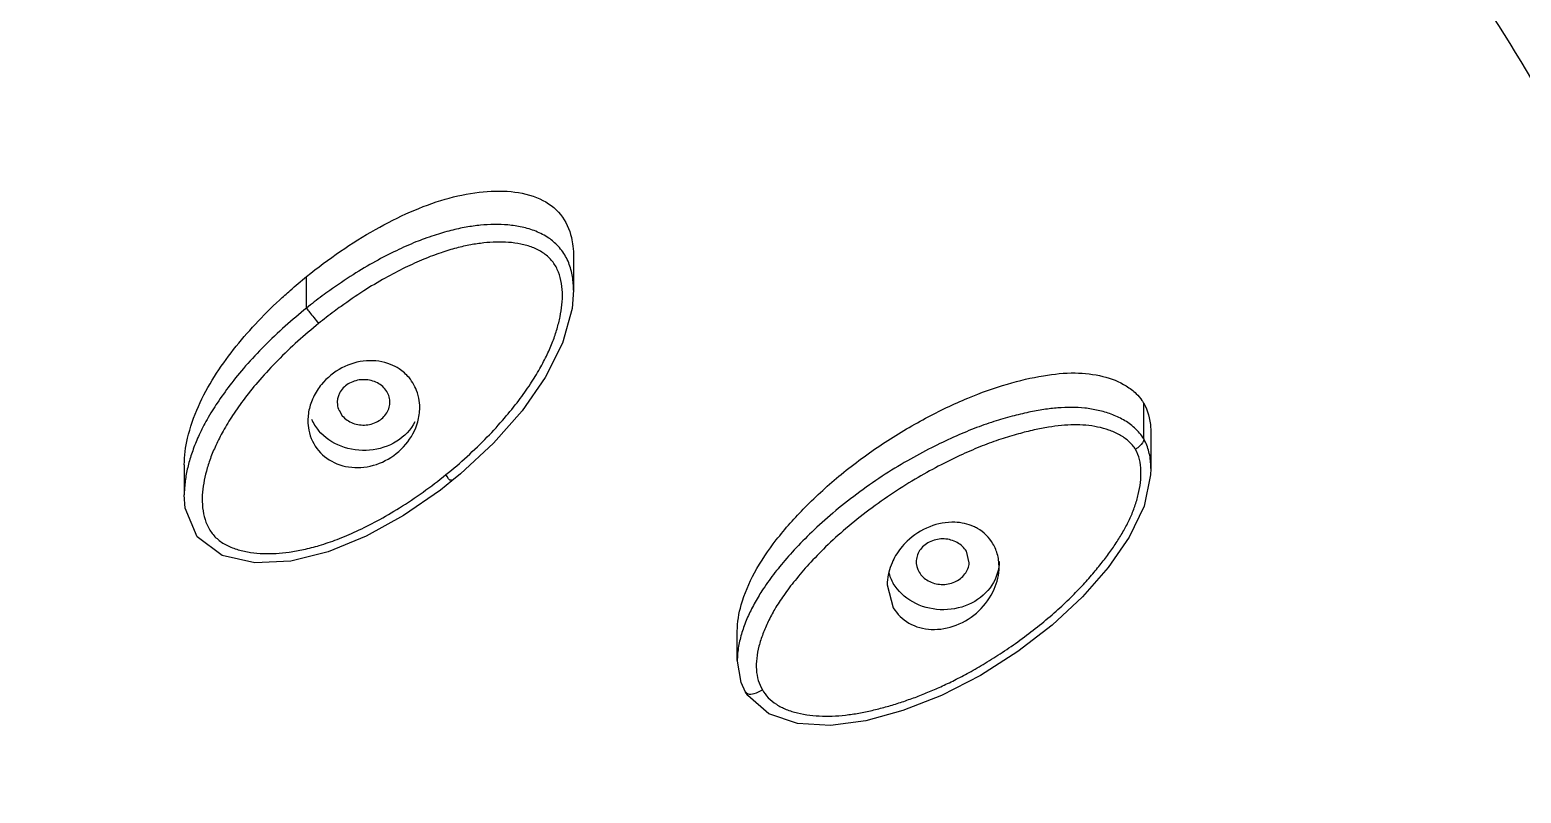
# Model space of a CAD drawing. Extents: x -1802 to -1505, y -7177 to -6757.
# Drawn here: x -1692.71 to -1672.71, y -6908.52 to -6898.28 of the extents above; entities that cross this region are included whole.
import ezdxf

# ---------------------------------------------------------------- set-up
doc = ezdxf.new("R2010")
doc.units = 0
doc.header["$LTSCALE"] = 5
doc.header["$MEASUREMENT"] = 0
doc.layers.add('DWG', color=7, linetype='CONTINUOUS')

msp = doc.modelspace()

# ---------------------------------------------------------------- linework, layer by layer
at = {"layer": 'DWG'}
for p, q in [((-1685.416, -6901.323), (-1685.416, -6901.776)), ((-1688.995, -6902.01), (-1688.995, -6901.587)), ((-1677.769, -6903.765), (-1677.769, -6903.284)), ((-1688.56, -6903.381), (-1688.516, -6903.454)), ((-1677.674, -6903.686), (-1677.674, -6904.167)), ((-1690.635, -6904.113), (-1690.635, -6904.513)), ((-1687.047, -6904.329), (-1687.2, -6904.45)), ((-1690.621, -6904.692), (-1690.635, -6904.514)), ((-1687.2, -6904.45), (-1687.695, -6904.792)), ((-1680.109, -6905.427), (-1680.146, -6905.272)), ((-1681.208, -6905.721), (-1681.127, -6906.029)), ((-1680.781, -6905.551), (-1680.78, -6905.552)), ((-1683.219, -6906.736), (-1683.219, -6906.341)), ((-1683.169, -6907.031), (-1683.219, -6906.72)), ((-1683.219, -6906.721), (-1683.219, -6906.736)), ((-1683.109, -6907.159), (-1683.169, -6907.031)), ((-1682.411, -6907.581), (-1682.798, -6907.453))]:
    msp.add_line(p, q, dxfattribs=at)
for points in [[(-1685.416, -6901.772), (-1685.435, -6902.016), (-1685.564, -6902.481), (-1685.794, -6902.942), (-1686.106, -6903.389), (-1686.487, -6903.82)], [(-1686.487, -6903.82), (-1686.929, -6904.231), (-1687.047, -6904.329)], [(-1677.674, -6904.167), (-1677.676, -6904.247), (-1677.764, -6904.665)], [(-1687.695, -6904.792), (-1688.198, -6905.07), (-1688.705, -6905.279), (-1689.207, -6905.403), (-1689.689, -6905.426), (-1690.125, -6905.33), (-1690.464, -6905.077), (-1690.621, -6904.692)], [(-1677.764, -6904.665), (-1677.963, -6905.083), (-1678.244, -6905.488), (-1678.59, -6905.884), (-1678.998, -6906.263), (-1679.458, -6906.617), (-1679.958, -6906.936), (-1680.481, -6907.204), (-1681, -6907.408), (-1681.496, -6907.544), (-1681.97, -6907.607), (-1682.411, -6907.581)], [(-1682.798, -6907.453), (-1683.079, -6907.207), (-1683.109, -6907.159)]]:
    msp.add_lwpolyline(points, dxfattribs=at)
for points, start_tangent, end_tangent in [([(-1784.746, -6916.717), (-1784.127, -6909.017), (-1781.977, -6900.568), (-1778.335, -6892.513), (-1773.29, -6885.057), (-1766.962, -6878.385), (-1759.495, -6872.662), (-1751.065, -6868.035), (-1741.876, -6864.631), (-1732.169, -6862.551), (-1722.198, -6861.855), (-1712.229, -6862.564), (-1702.525, -6864.658), (-1693.342, -6868.074), (-1684.921, -6872.712), (-1677.464, -6878.446), (-1671.148, -6885.126), (-1666.116, -6892.589), (-1662.488, -6900.648), (-1660.352, -6909.1), (-1659.747, -6916.717)], (0.000108, 1), (0.000114, -1)), ([(-1660.864, -6906.568), (-1662.805, -6900.054), (-1666.559, -6892.236), (-1671.683, -6885.021), (-1678.052, -6878.587), (-1685.51, -6873.092), (-1693.872, -6868.67), (-1702.933, -6865.432), (-1712.469, -6863.457), (-1722.246, -6862.793)], (-0.216879, 0.976199), (-1, 0)), ([(-1670.129, -6901.434), (-1672.284, -6897.611), (-1677.416, -6890.834), (-1683.77, -6884.878), (-1691.174, -6879.906), (-1699.426, -6876.053), (-1708.3, -6873.424), (-1717.555, -6872.092), (-1726.938, -6872.092), (-1731.035, -6872.514)], (-0.449185, 0.893439), (-0.990997, -0.133888)), ([(-1730.93, -6873.51), (-1726.014, -6873.035), (-1720.99, -6872.938), (-1715.976, -6873.23), (-1711.013, -6873.908), (-1706.141, -6874.967), (-1701.398, -6876.399), (-1696.823, -6878.192), (-1692.453, -6880.332), (-1688.322, -6882.801), (-1684.465, -6885.579), (-1680.912, -6888.645), (-1677.692, -6891.973), (-1674.83, -6895.536), (-1672.35, -6899.307), (-1670.272, -6903.254), (-1668.612, -6907.346), (-1667.385, -6911.55), (-1666.826, -6914.31)], (0.990954, 0.134202), (0.165725, -0.986172)), ([(-1688.541, -6901.249), (-1688.072, -6900.956), (-1687.602, -6900.721), (-1687.137, -6900.551), (-1686.682, -6900.456), (-1686.25, -6900.449), (-1685.866, -6900.547), (-1685.588, -6900.757)], (0.82495, 0.565205), (0.627291, -0.778785)), ([(-1686.294, -6900.896), (-1686.479, -6900.89), (-1686.663, -6900.9), (-1686.855, -6900.926), (-1687.059, -6900.97), (-1687.283, -6901.035), (-1687.417, -6901.082)], (-0.99614, 0.087776), (-0.937654, -0.347571)), ([(-1686.106, -6900.925), (-1686.294, -6900.896)], (-0.976845, 0.21395), (-0.99614, 0.087776)), ([(-1685.625, -6901.175), (-1685.747, -6901.072), (-1685.919, -6900.981), (-1686.106, -6900.925)], (-0.688, 0.725711), (-0.976845, 0.21395)), ([(-1685.588, -6900.757), (-1685.443, -6901.066)], (0.627291, -0.778785), (0.230639, -0.973039)), ([(-1687.417, -6901.082), (-1687.528, -6901.124), (-1687.791, -6901.241)], (-0.937654, -0.347571), (-0.901895, -0.431956)), ([(-1686.287, -6901.129), (-1686.452, -6901.125), (-1686.619, -6901.137), (-1686.794, -6901.163), (-1686.984, -6901.205), (-1687.192, -6901.268), (-1687.423, -6901.355), (-1687.673, -6901.468)], (-0.997229, 0.074392), (-0.899097, -0.43775)), ([(-1686.122, -6901.152), (-1686.287, -6901.129)], (-0.979721, 0.200367), (-0.997229, 0.074392)), ([(-1685.443, -6901.066), (-1685.424, -6901.178)], (0.230639, -0.973039), (0.119725, -0.992807)), ([(-1688.995, -6901.587), (-1688.541, -6901.249)], (0.776766, 0.629789), (0.82495, 0.565205)), ([(-1687.791, -6901.241), (-1688.071, -6901.385), (-1688.37, -6901.563)], (-0.901895, -0.431956), (-0.845332, -0.534242)), ([(-1685.825, -6901.269), (-1685.964, -6901.197), (-1686.122, -6901.152)], (-0.831309, 0.55581), (-0.979721, 0.200367)), ([(-1685.713, -6901.367), (-1685.825, -6901.269)], (-0.65233, 0.757935), (-0.831309, 0.55581)), ([(-1685.416, -6901.772), (-1685.416, -6901.73), (-1685.439, -6901.541), (-1685.499, -6901.36), (-1685.603, -6901.2), (-1685.625, -6901.175)], (-0.003018, 0.999995), (-0.688, 0.725711)), ([(-1685.424, -6901.178), (-1685.415, -6901.323)], (0.119725, -0.992807), (-0.002028, -0.999998)), ([(-1687.673, -6901.468), (-1687.941, -6901.608), (-1688.229, -6901.781)], (-0.899097, -0.43775), (-0.84278, -0.538258)), ([(-1685.633, -6901.491), (-1685.713, -6901.367)], (-0.422406, 0.906407), (-0.65233, 0.757935)), ([(-1685.571, -6901.966), (-1685.565, -6901.801), (-1685.585, -6901.64), (-1685.633, -6901.491)], (0.096943, 0.99529), (-0.422406, 0.906407)), ([(-1689.217, -6901.775), (-1688.995, -6901.587)], (0.750263, 0.661139), (0.776766, 0.629789)), ([(-1688.37, -6901.563), (-1688.684, -6901.774), (-1688.786, -6901.848)], (-0.845332, -0.534242), (-0.802705, -0.596377)), ([(-1689.682, -6902.227), (-1689.358, -6901.902)], (0.680675, 0.732586), (0.731722, 0.681604)), ([(-1689.358, -6901.902), (-1689.217, -6901.775)], (0.731722, 0.681604), (0.750263, 0.661139)), ([(-1688.786, -6901.848), (-1688.995, -6902.01)], (-0.802705, -0.596377), (-0.779815, -0.62601)), ([(-1688.229, -6901.781), (-1688.532, -6901.987), (-1688.627, -6902.056)], (-0.84278, -0.538258), (-0.80078, -0.598958)), ([(-1688.995, -6902.01), (-1689.283, -6902.254)], (-0.779815, -0.62601), (-0.744928, -0.667144)), ([(-1688.995, -6902.01), (-1688.957, -6902.063), (-1688.898, -6902.138), (-1688.833, -6902.217)], (0.55027, -0.834987), (0.643743, -0.765242)), ([(-1688.627, -6902.056), (-1688.833, -6902.217)], (-0.80078, -0.598958), (-0.77744, -0.628957)), ([(-1685.692, -6902.455), (-1685.636, -6902.288), (-1685.596, -6902.127), (-1685.571, -6901.966)], (0.357927, 0.93375), (0.096943, 0.99529)), ([(-1690.446, -6903.328), (-1690.231, -6902.93), (-1689.973, -6902.566), (-1689.682, -6902.227)], (0.408156, 0.912912), (0.680675, 0.732586)), ([(-1689.283, -6902.254), (-1689.563, -6902.52), (-1689.813, -6902.787)], (-0.744928, -0.667144), (-0.658657, -0.752444)), ([(-1688.833, -6902.217), (-1689.112, -6902.455), (-1689.382, -6902.713)], (-0.777441, -0.628956), (-0.701736, -0.712437)), ([(-1686.572, -6903.739), (-1686.341, -6903.486), (-1686.149, -6903.249), (-1685.993, -6903.028), (-1685.867, -6902.822), (-1685.768, -6902.631), (-1685.692, -6902.455)], (0.697193, 0.716884), (0.357927, 0.93375)), ([(-1689.382, -6902.713), (-1689.623, -6902.973), (-1689.824, -6903.22), (-1689.987, -6903.449)], (-0.701736, -0.712437), (-0.548904, -0.835885)), ([(-1687.868, -6902.766), (-1688.191, -6902.718), (-1688.521, -6902.813)], (-0.9279, 0.37283), (-0.886601, -0.462535)), ([(-1689.813, -6902.787), (-1690.023, -6903.044), (-1690.194, -6903.284), (-1690.26, -6903.386)], (-0.658657, -0.752444), (-0.524851, -0.851194)), ([(-1688.521, -6902.813), (-1688.795, -6903.035)], (-0.886601, -0.462535), (-0.634873, -0.772617)), ([(-1687.753, -6902.826), (-1687.868, -6902.766)], (-0.835435, 0.549589), (-0.9279, 0.37283)), ([(-1687.621, -6902.943), (-1687.753, -6902.826)], (-0.644127, 0.764918), (-0.835435, 0.549589)), ([(-1682.987, -6905.56), (-1682.696, -6905.12), (-1682.309, -6904.682), (-1681.825, -6904.24), (-1681.27, -6903.832), (-1680.693, -6903.487), (-1680.126, -6903.217), (-1679.596, -6903.029), (-1679.112, -6902.917), (-1678.688, -6902.88)], (0.475054, 0.879957), (0.99991, -0.013416)), ([(-1678.688, -6902.88), (-1678.316, -6902.927), (-1678.002, -6903.055)], (0.99991, -0.013416), (0.848728, -0.528829)), ([(-1688.795, -6903.035), (-1688.903, -6903.203)], (-0.634873, -0.772617), (-0.433788, -0.901015)), ([(-1687.944, -6903.095), (-1688.086, -6902.996), (-1688.266, -6902.972), (-1688.437, -6903.028), (-1688.553, -6903.151), (-1688.581, -6903.307), (-1688.561, -6903.382)], (-0.644127, 0.764918), (0.398675, -0.917092)), ([(-1687.881, -6903.321), (-1687.879, -6903.242), (-1687.944, -6903.095)], (0.179527, 0.983753), (-0.644127, 0.764918)), ([(-1687.509, -6903.145), (-1687.621, -6902.943)], (-0.312447, 0.949935), (-0.644127, 0.764918)), ([(-1678.002, -6903.055), (-1677.868, -6903.159)], (0.848728, -0.528829), (0.715727, -0.69838)), ([(-1690.591, -6903.755), (-1690.446, -6903.328)], (0.224052, 0.974577), (0.408156, 0.912912)), ([(-1688.921, -6903.243), (-1688.952, -6903.334)], (-0.38284, -0.923814), (-0.262975, -0.964803)), ([(-1688.903, -6903.203), (-1688.921, -6903.243)], (-0.433788, -0.901015), (-0.38284, -0.923814)), ([(-1688.516, -6903.454), (-1688.374, -6903.553), (-1688.194, -6903.577), (-1688.023, -6903.52), (-1687.908, -6903.398), (-1687.881, -6903.321)], (0.644127, -0.764918), (0.179527, 0.983753)), ([(-1687.489, -6903.218), (-1687.509, -6903.145)], (-0.194878, 0.980828), (-0.312447, 0.949935)), ([(-1687.477, -6903.344), (-1687.489, -6903.218)], (0.000485, 1), (-0.194878, 0.980828)), ([(-1677.868, -6903.159), (-1677.792, -6903.249)], (0.715727, -0.69838), (0.57238, -0.819988)), ([(-1677.792, -6903.249), (-1677.769, -6903.284)], (0.57238, -0.819988), (0.508513, -0.861054)), ([(-1677.769, -6903.284), (-1677.676, -6903.612)], (0.508513, -0.861054), (0.071269, -0.997457)), ([(-1690.33, -6903.506), (-1690.435, -6903.71), (-1690.514, -6903.9), (-1690.572, -6904.081), (-1690.612, -6904.259), (-1690.633, -6904.441), (-1690.635, -6904.51)], (-0.489621, -0.871935), (-0.000084, -1)), ([(-1689.987, -6903.449), (-1690.114, -6903.66), (-1690.212, -6903.852), (-1690.285, -6904.029), (-1690.338, -6904.196), (-1690.374, -6904.358)], (-0.548904, -0.835885), (-0.168056, -0.985777)), ([(-1690.26, -6903.386), (-1690.33, -6903.506)], (-0.524851, -0.851194), (-0.489621, -0.871935)), ([(-1688.952, -6903.334), (-1688.977, -6903.521)], (-0.262975, -0.964803), (-0.000629, -1)), ([(-1688.977, -6903.521), (-1688.965, -6903.648), (-1688.834, -6903.922)], (-0.000629, -1), (0.644127, -0.764918)), ([(-1688.929, -6903.499), (-1688.834, -6903.653)], (0.398411, -0.917207), (0.644127, -0.764918)), ([(-1687.504, -6903.536), (-1687.477, -6903.344)], (0.269613, 0.962969), (0.000485, 1)), ([(-1679.31, -6903.408), (-1679.534, -6903.461), (-1679.779, -6903.533), (-1680.042, -6903.626)], (-0.978971, -0.204001), (-0.933107, -0.359599)), ([(-1678.557, -6903.352), (-1678.737, -6903.342), (-1678.92, -6903.349), (-1679.108, -6903.371), (-1679.31, -6903.408)], (-0.994004, 0.109344), (-0.978971, -0.204001)), ([(-1678.378, -6903.382), (-1678.557, -6903.352)], (-0.975286, 0.220947), (-0.994004, 0.109344)), ([(-1677.891, -6903.617), (-1678.041, -6903.509), (-1678.205, -6903.433), (-1678.378, -6903.382)], (-0.738107, 0.674683), (-0.975286, 0.220947)), ([(-1688.834, -6903.922), (-1688.588, -6904.098), (-1688.268, -6904.147), (-1687.94, -6904.056), (-1687.665, -6903.837), (-1687.504, -6903.536)], (0.644127, -0.764918), (0.269613, 0.962969)), ([(-1688.532, -6903.864), (-1688.834, -6903.653)], (-0.932575, 0.360977), (-0.644127, 0.764918)), ([(-1687.542, -6903.536), (-1687.786, -6903.796), (-1688.149, -6903.916), (-1688.532, -6903.864)], (-0.455789, -0.890088), (-0.932575, 0.360977)), ([(-1680.042, -6903.626), (-1680.319, -6903.742), (-1680.615, -6903.883), (-1680.936, -6904.057), (-1681.276, -6904.266), (-1681.617, -6904.504), (-1681.939, -6904.76), (-1682.221, -6905.015)], (-0.933107, -0.359599), (-0.720491, -0.693464)), ([(-1678.706, -6903.576), (-1678.871, -6903.585), (-1679.046, -6903.608), (-1679.237, -6903.645), (-1679.449, -6903.697), (-1679.683, -6903.768), (-1679.933, -6903.859)], (-0.999939, -0.011057), (-0.930253, -0.366919)), ([(-1678.545, -6903.582), (-1678.706, -6903.576)], (-0.995841, 0.091108), (-0.999939, -0.011057)), ([(-1678.387, -6903.605), (-1678.545, -6903.582)], (-0.978936, 0.204166), (-0.995841, 0.091108)), ([(-1677.972, -6903.795), (-1678.095, -6903.709), (-1678.235, -6903.647), (-1678.387, -6903.605)], (-0.744451, 0.667677), (-0.978936, 0.204166)), ([(-1677.769, -6903.765), (-1677.891, -6903.617)], (-0.508849, 0.860856), (-0.738107, 0.674683)), ([(-1677.676, -6903.612), (-1677.673, -6903.686)], (0.071269, -0.997457), (0.003668, -0.999993)), ([(-1690.635, -6904.113), (-1690.591, -6903.755)], (-0.000483, 1), (0.224052, 0.974577)), ([(-1687.126, -6904.244), (-1686.841, -6903.999), (-1686.572, -6903.739)], (0.777477, 0.628912), (0.697193, 0.716884)), ([(-1679.933, -6903.859), (-1680.199, -6903.972), (-1680.485, -6904.111), (-1680.794, -6904.281), (-1681.123, -6904.486), (-1681.453, -6904.718), (-1681.763, -6904.967)], (-0.930253, -0.366919), (-0.759477, -0.650534)), ([(-1677.879, -6903.906), (-1677.972, -6903.795)], (-0.508643, 0.860977), (-0.744451, 0.667677)), ([(-1677.822, -6903.859), (-1677.879, -6903.906)], (-0.711577, -0.702608), (-0.82937, -0.558699)), ([(-1677.826, -6904.041), (-1677.879, -6903.906)], (-0.240159, 0.970734), (-0.507976, 0.861371)), ([(-1677.769, -6903.765), (-1677.822, -6903.859)], (0.000916, -1), (-0.711577, -0.702608)), ([(-1677.674, -6904.162), (-1677.674, -6904.123), (-1677.699, -6903.939), (-1677.769, -6903.765)], (0.000024, 1), (-0.508081, 0.861309)), ([(-1677.813, -6904.35), (-1677.806, -6904.192), (-1677.826, -6904.041)], (0.113926, 0.993489), (-0.240159, 0.970734)), ([(-1687.75, -6904.689), (-1687.433, -6904.477), (-1687.126, -6904.244)], (0.848188, 0.529695), (0.777477, 0.628912)), ([(-1687.052, -6904.32), (-1687.126, -6904.244)], (-0.876734, -0.480976), (-0.644502, 0.764602)), ([(-1690.374, -6904.358), (-1690.393, -6904.521), (-1690.389, -6904.687)], (-0.168056, -0.985777), (0.102386, -0.994745)), ([(-1677.95, -6904.825), (-1677.888, -6904.669), (-1677.841, -6904.51), (-1677.813, -6904.35)], (0.415321, 0.909675), (0.113926, 0.993489)), ([(-1690.389, -6904.687), (-1690.357, -6904.846), (-1690.293, -6904.987), (-1690.196, -6905.102), (-1690.066, -6905.19), (-1689.912, -6905.251)], (0.102386, -0.994745), (0.958381, -0.285493)), ([(-1689.912, -6905.251), (-1689.745, -6905.287), (-1689.576, -6905.302), (-1689.405, -6905.3), (-1689.228, -6905.282), (-1689.036, -6905.248), (-1688.824, -6905.193), (-1688.586, -6905.112), (-1688.326, -6905.002), (-1688.049, -6904.864), (-1687.75, -6904.689)], (0.958381, -0.285493), (0.848188, 0.529695)), ([(-1682.412, -6907.439), (-1682.247, -6907.468), (-1682.076, -6907.481), (-1681.901, -6907.479), (-1681.723, -6907.462), (-1681.544, -6907.434), (-1681.365, -6907.394), (-1681.186, -6907.347), (-1681.009, -6907.291), (-1680.835, -6907.23), (-1680.663, -6907.162), (-1680.489, -6907.087), (-1680.308, -6907), (-1680.111, -6906.897), (-1679.896, -6906.773), (-1679.666, -6906.628), (-1679.429, -6906.464), (-1679.194, -6906.285), (-1678.97, -6906.098), (-1678.769, -6905.912), (-1678.596, -6905.736), (-1678.45, -6905.572), (-1678.325, -6905.418), (-1678.214, -6905.27), (-1678.115, -6905.123), (-1678.027, -6904.975), (-1677.95, -6904.825)], (0.972041, -0.234811), (0.415321, 0.909675)), ([(-1680.301, -6904.882), (-1680.638, -6904.942)], (-0.999189, 0.040278), (-0.930156, -0.367164)), ([(-1680.052, -6904.939), (-1680.301, -6904.882)], (-0.91357, 0.406683), (-0.999189, 0.040278)), ([(-1682.221, -6905.015), (-1682.456, -6905.254), (-1682.652, -6905.479), (-1682.813, -6905.69)], (-0.720491, -0.693464), (-0.576223, -0.817292)), ([(-1681.763, -6904.967), (-1682.034, -6905.214), (-1682.259, -6905.446), (-1682.445, -6905.662)], (-0.759477, -0.650534), (-0.628229, -0.778028)), ([(-1680.638, -6904.942), (-1680.942, -6905.138), (-1681.096, -6905.33)], (-0.930156, -0.367164), (-0.510556, -0.859844)), ([(-1680.146, -6905.272), (-1680.269, -6905.155), (-1680.443, -6905.106), (-1680.624, -6905.139), (-1680.762, -6905.246), (-1680.819, -6905.397), (-1680.781, -6905.551)], (-0.508504, 0.861059), (0.508504, -0.861059)), ([(-1679.998, -6904.966), (-1680.052, -6904.939)], (-0.867016, 0.498281), (-0.91357, 0.406683)), ([(-1679.79, -6905.17), (-1679.998, -6904.966)], (-0.508504, 0.861059), (-0.867016, 0.498281)), ([(-1681.096, -6905.33), (-1681.144, -6905.425)], (-0.510556, -0.859844), (-0.399511, -0.916728)), ([(-1679.727, -6905.326), (-1679.79, -6905.17)], (-0.240808, 0.970573), (-0.508504, 0.861059)), ([(-1679.712, -6905.413), (-1679.727, -6905.326)], (-0.104663, 0.994508), (-0.240808, 0.970573)), ([(-1681.144, -6905.425), (-1681.208, -6905.686)], (-0.399511, -0.916728), (-0.05008, -0.998745)), ([(-1680.484, -6905.716), (-1680.303, -6905.683), (-1680.166, -6905.576), (-1680.109, -6905.427)], (0.999078, -0.042929), (0.066014, 0.997819)), ([(-1679.708, -6905.41), (-1679.709, -6905.443), (-1679.829, -6905.761)], (0.00159, -0.999999), (-0.599164, -0.800626)), ([(-1679.774, -6905.78), (-1679.708, -6905.479)], (0.40265, 0.915354), (-0.002948, 0.999996)), ([(-1679.708, -6905.479), (-1679.709, -6905.461), (-1679.712, -6905.413)], (-0.002948, 0.999996), (-0.104663, 0.994508)), ([(-1683.165, -6905.99), (-1682.987, -6905.56)], (0.274319, 0.961639), (0.475054, 0.879957)), ([(-1682.445, -6905.662), (-1682.597, -6905.863), (-1682.715, -6906.046), (-1682.805, -6906.215), (-1682.875, -6906.379), (-1682.928, -6906.544)], (-0.628229, -0.778028), (-0.250482, -0.968121)), ([(-1682.813, -6905.69), (-1682.889, -6905.803)], (-0.576223, -0.817292), (-0.540935, -0.841065)), ([(-1681.208, -6905.686), (-1681.208, -6905.721)], (-0.05008, -0.998745), (0.002722, -0.999996)), ([(-1681.19, -6905.55), (-1681.127, -6905.702)], (0.249846, -0.968286), (0.508504, -0.861059)), ([(-1680.498, -6906.055), (-1680.867, -6905.951), (-1681.127, -6905.702)], (-0.999019, 0.044288), (-0.508504, 0.861059)), ([(-1680.78, -6905.552), (-1680.659, -6905.667), (-1680.484, -6905.716)], (0.512384, -0.858757), (0.999078, -0.042929)), ([(-1682.889, -6905.803), (-1682.94, -6905.886), (-1683.039, -6906.068), (-1683.117, -6906.247), (-1683.176, -6906.43), (-1683.212, -6906.616)], (-0.540935, -0.841065), (-0.115483, -0.993309)), ([(-1680.617, -6906.319), (-1680.284, -6906.262), (-1679.979, -6906.069), (-1679.774, -6905.78)], (0.998925, -0.046346), (0.40265, 0.915354)), ([(-1679.829, -6905.761), (-1680.118, -6905.985), (-1680.498, -6906.055)], (-0.599164, -0.800626), (-0.999019, 0.044288)), ([(-1683.219, -6906.341), (-1683.165, -6905.99)], (-0.003433, 0.999994), (0.274319, 0.961639)), ([(-1681.127, -6906.029), (-1680.918, -6906.234), (-1680.617, -6906.319)], (0.508504, -0.861059), (0.998925, -0.046346)), ([(-1683.212, -6906.616), (-1683.219, -6906.721)], (-0.115483, -0.993309), (-0.016033, -0.999871)), ([(-1682.928, -6906.544), (-1682.959, -6906.707), (-1682.963, -6906.861), (-1682.938, -6907.004)], (-0.250482, -0.968121), (0.284491, -0.958679)), ([(-1683.108, -6907.158), (-1683.082, -6907.18), (-1682.993, -6907.178), (-1682.883, -6907.13)], (0.568784, -0.822487), (0.850445, 0.526064)), ([(-1682.938, -6907.004), (-1682.883, -6907.13)], (0.284491, -0.958679), (0.508308, -0.861175)), ([(-1682.883, -6907.13), (-1682.803, -6907.235)], (0.50852, -0.86105), (0.698274, -0.715831)), ([(-1682.803, -6907.235), (-1682.695, -6907.323), (-1682.563, -6907.391), (-1682.412, -6907.439)], (0.698274, -0.715831), (0.972041, -0.234811))]:
    msp.add_spline(points, degree=3, dxfattribs=dict(at, start_tangent=start_tangent, end_tangent=end_tangent))

doc.saveas('drawing.dxf')
